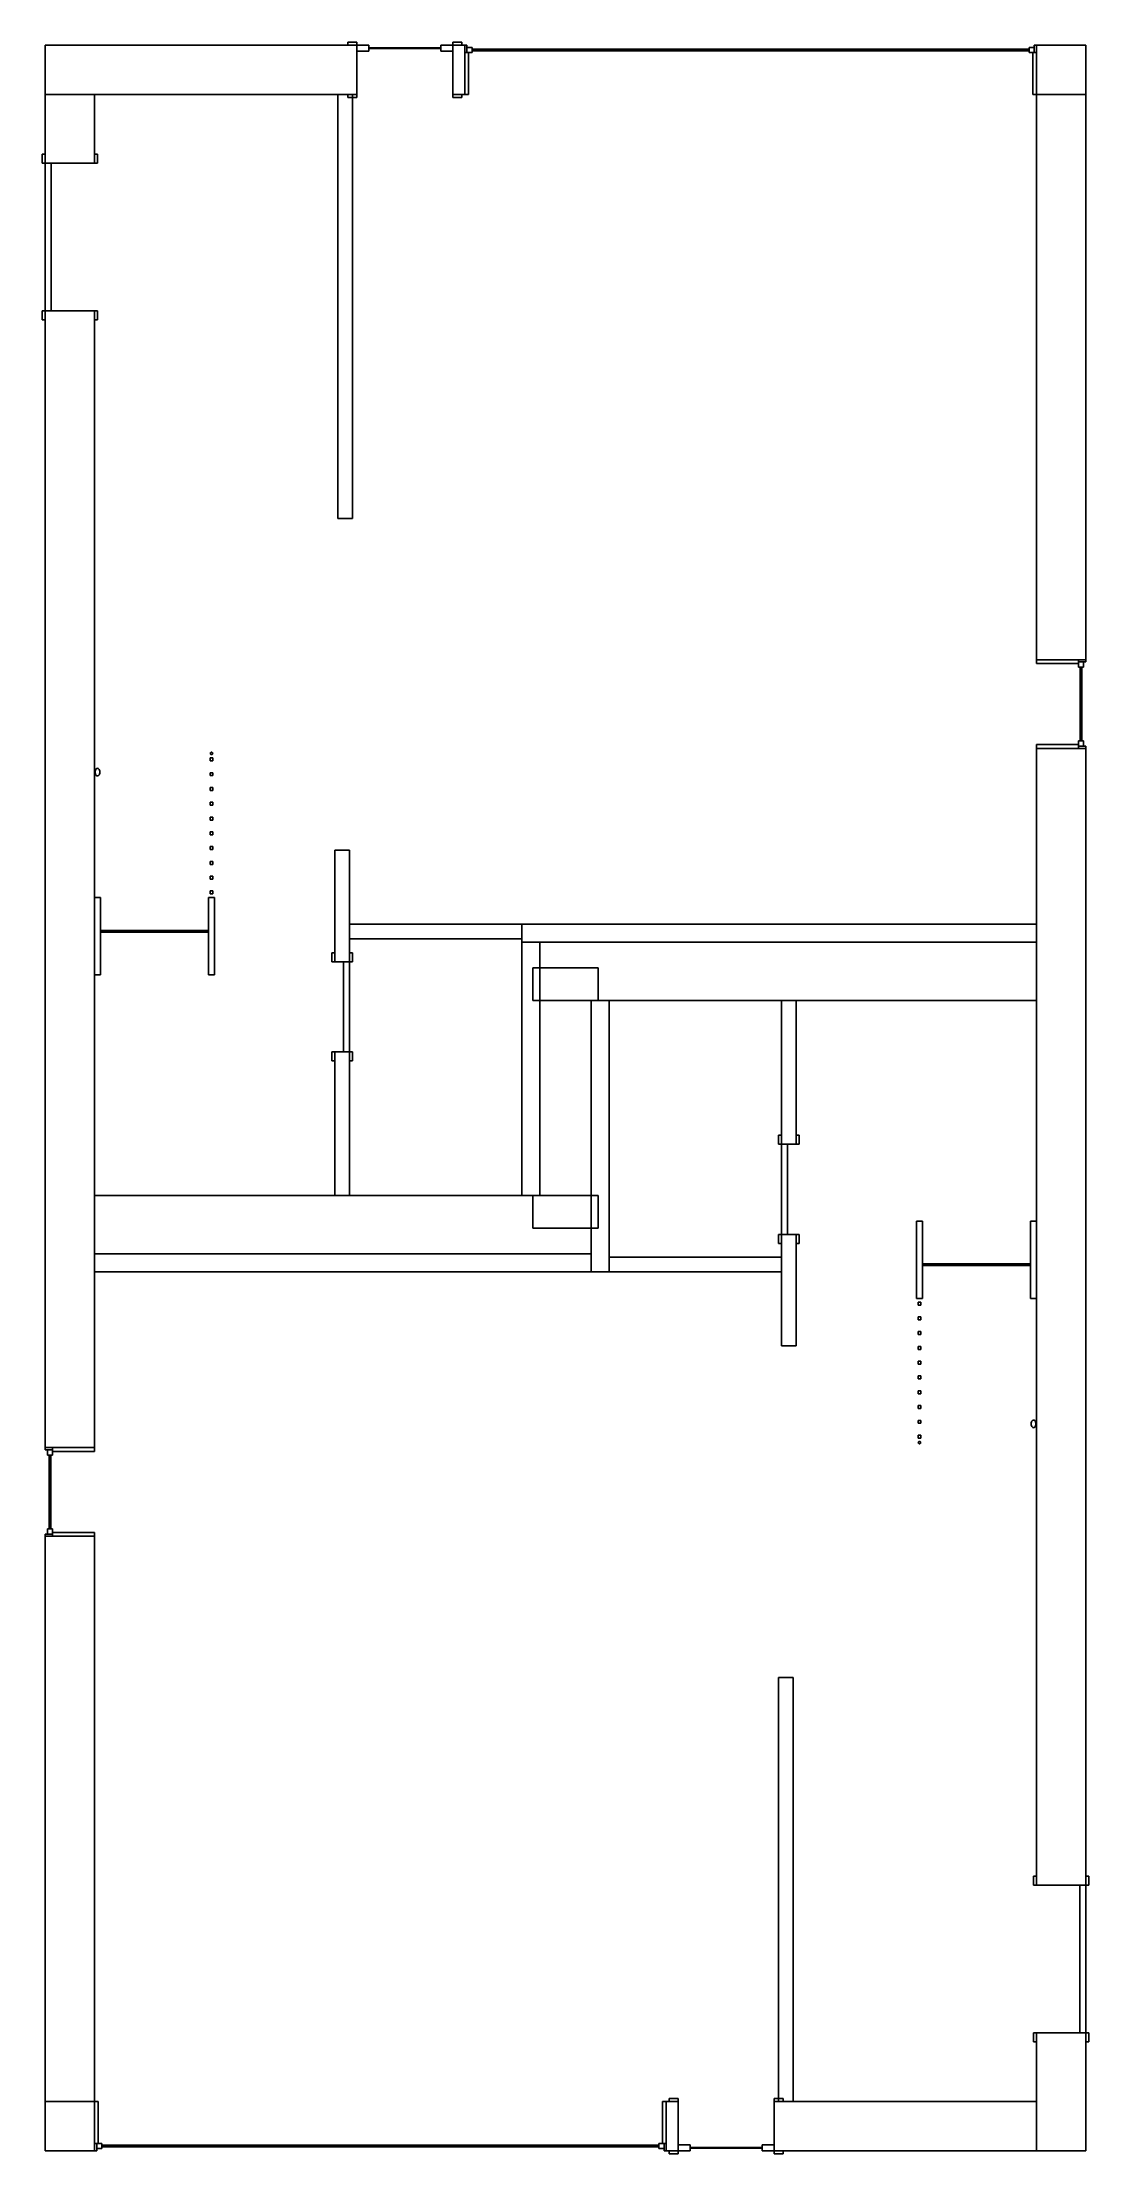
# Model space of a CAD drawing. Header units: metres. Extents: x 0 to 8.8, y -17.8 to 0.
import ezdxf

# ---------------------------------------------------------------- set-up
doc = ezdxf.new("R2010")
doc.units = ezdxf.units.M

msp = doc.modelspace()

# ---------------------------------------------------------------- linework, layer by layer
at = {"layer": 'IFCDOOR'}
for p, q in [((2.559, 0.025), (2.559, 0.012)), ((2.559, 0.025), (2.5967, 0.025)), ((2.559, 0.012), (2.559, 0)), ((2.559, 0), (2.5967, 0)), ((2.5967, 0.025), (2.635, 0.025)), ((2.5967, 0), (2.635, 0)), ((2.635, 0.025), (2.635, 0.0126)), ((2.635, 0.0126), (2.635, 0)), ((2.635, 0), (2.635, -0.0253)), ((2.6887, 0), (2.635, 0)), ((2.737, 0), (2.6887, 0)), ((2.737, 0), (2.737, -0.0257)), ((3.346, 0), (3.346, -0.0253)), ((3.346, 0), (3.3952, 0)), ((3.448, 0), (3.3952, 0)), ((3.448, 0.025), (3.448, 0.0124)), ((3.448, 0.025), (3.4863, 0.025)), ((3.448, 0.0124), (3.448, 0)), ((3.448, 0), (3.4863, 0)), ((3.448, 0), (3.448, -0.0257)), ((3.4863, 0.025), (3.524, 0.025)), ((3.4863, 0), (3.524, 0)), ((3.524, 0.025), (3.524, 0.013)), ((3.524, 0.013), (3.524, 0)), ((2.635, -0.051), (2.635, -0.0253)), ((2.6887, -0.051), (2.635, -0.051)), ((2.737, -0.051), (2.6887, -0.051)), ((3.0387, -0.0222), (2.737, -0.0222)), ((2.737, -0.0222), (2.737, -0.0254)), ((2.737, -0.0254), (2.737, -0.0286)), ((2.737, -0.051), (2.737, -0.0257)), ((2.737, -0.0286), (3.0442, -0.0286)), ((3.346, -0.0222), (3.0387, -0.0222)), ((3.0442, -0.0286), (3.346, -0.0286)), ((3.346, -0.0254), (3.346, -0.0222)), ((3.346, -0.051), (3.346, -0.0253)), ((3.346, -0.0286), (3.346, -0.0254)), ((3.3952, -0.051), (3.346, -0.051)), ((3.448, -0.051), (3.3952, -0.051)), ((3.448, -0.051), (3.448, -0.0257)), ((2.559, -0.417), (2.559, -0.43)), ((2.559, -0.417), (2.5967, -0.417)), ((2.559, -0.43), (2.559, -0.442)), ((2.559, -0.442), (2.5967, -0.442)), ((2.5967, -0.417), (2.635, -0.417)), ((2.5967, -0.442), (2.635, -0.442)), ((2.635, -0.417), (2.635, -0.4294)), ((2.635, -0.4294), (2.635, -0.442)), ((3.448, -0.417), (3.448, -0.4296)), ((3.448, -0.417), (3.4863, -0.417)), ((3.448, -0.4296), (3.448, -0.442)), ((3.448, -0.442), (3.4863, -0.442)), ((3.4863, -0.417), (3.524, -0.417)), ((3.4863, -0.442), (3.524, -0.442)), ((3.524, -0.417), (3.524, -0.429)), ((3.524, -0.429), (3.524, -0.442)), ((-0.025, -0.921), (-0.0144, -0.921)), ((-0.025, -0.9664), (-0.025, -0.921)), ((-0.025, -0.997), (-0.025, -0.9664)), ((-0.025, -0.997), (-0.0101, -0.997)), ((0, -0.921), (-0.0144, -0.921)), ((0, -0.997), (-0.0101, -0.997)), ((0, -0.9664), (0, -0.921)), ((0, -0.997), (0, -0.9664)), ((0.0304, -0.997), (0, -0.997)), ((0, -0.997), (0, -1.5007)), ((0.051, -0.997), (0.0304, -0.997)), ((0.051, -1.7433), (0.051, -0.997)), ((0.417, -0.921), (0.4276, -0.921)), ((0.417, -0.9664), (0.417, -0.921)), ((0.417, -0.997), (0.417, -0.9664)), ((0.417, -0.997), (0.4319, -0.997)), ((0.442, -0.921), (0.4276, -0.921)), ((0.442, -0.997), (0.4319, -0.997)), ((0.442, -0.9664), (0.442, -0.921)), ((0.442, -0.9664), (0.442, -0.997)), ((0, -1.5007), (0, -2.247)), ((0.051, -2.247), (0.051, -1.7433)), ((-0.025, -2.247), (-0.0149, -2.247)), ((-0.025, -2.2776), (-0.025, -2.247)), ((-0.025, -2.323), (-0.025, -2.2776)), ((0, -2.247), (-0.0149, -2.247)), ((0, -2.2776), (0, -2.247)), ((0, -2.247), (0.0206, -2.247)), ((0, -2.323), (0, -2.2776)), ((0.0206, -2.247), (0.051, -2.247)), ((0.417, -2.247), (0.4271, -2.247)), ((0.417, -2.2776), (0.417, -2.247)), ((0.417, -2.323), (0.417, -2.2776)), ((0.442, -2.247), (0.4271, -2.247)), ((0.442, -2.247), (0.442, -2.2776)), ((0.442, -2.323), (0.442, -2.2776)), ((-0.025, -2.323), (-0.0106, -2.323)), ((0, -2.323), (-0.0106, -2.323)), ((0.417, -2.323), (0.4314, -2.323)), ((0.442, -2.323), (0.4314, -2.323)), ((2.425, -7.673), (2.4358, -7.673)), ((2.425, -7.7179), (2.425, -7.673)), ((2.45, -7.673), (2.4358, -7.673)), ((2.45, -7.7179), (2.45, -7.673)), ((2.574, -7.673), (2.5848, -7.673)), ((2.574, -7.7179), (2.574, -7.673)), ((2.599, -7.673), (2.5848, -7.673)), ((2.599, -7.7179), (2.599, -7.673)), ((2.425, -7.749), (2.425, -7.7179)), ((2.425, -7.749), (2.4398, -7.749)), ((2.45, -7.749), (2.4398, -7.749)), ((2.45, -7.7179), (2.45, -7.749)), ((2.523, -7.749), (2.523, -8.061)), ((2.5531, -7.749), (2.523, -7.749)), ((2.574, -7.749), (2.5531, -7.749)), ((2.574, -7.749), (2.574, -7.7179)), ((2.574, -7.749), (2.5888, -7.749)), ((2.574, -8.199), (2.574, -7.749)), ((2.599, -7.749), (2.5888, -7.749)), ((2.599, -7.749), (2.599, -7.7179)), ((2.523, -8.061), (2.523, -8.511)), ((2.574, -8.511), (2.574, -8.199)), ((2.425, -8.511), (2.4352, -8.511)), ((2.425, -8.5421), (2.425, -8.511)), ((2.425, -8.587), (2.425, -8.5421)), ((2.45, -8.511), (2.4352, -8.511)), ((2.45, -8.511), (2.45, -8.5421)), ((2.45, -8.587), (2.45, -8.5421)), ((2.523, -8.511), (2.5439, -8.511)), ((2.5439, -8.511), (2.574, -8.511)), ((2.574, -8.511), (2.5842, -8.511)), ((2.574, -8.5421), (2.574, -8.511)), ((2.574, -8.587), (2.574, -8.5421)), ((2.599, -8.511), (2.5842, -8.511)), ((2.599, -8.5421), (2.599, -8.511)), ((2.599, -8.587), (2.599, -8.5421)), ((2.425, -8.587), (2.4392, -8.587)), ((2.45, -8.587), (2.4392, -8.587)), ((2.574, -8.587), (2.5882, -8.587)), ((2.599, -8.587), (2.5882, -8.587)), ((6.201, -9.215), (6.2118, -9.215)), ((6.201, -9.215), (6.201, -9.2599)), ((6.201, -9.2599), (6.201, -9.291)), ((6.226, -9.215), (6.2118, -9.215)), ((6.226, -9.215), (6.226, -9.2599)), ((6.226, -9.2599), (6.226, -9.291)), ((6.35, -9.215), (6.3608, -9.215)), ((6.35, -9.215), (6.35, -9.2599)), ((6.35, -9.291), (6.35, -9.2599)), ((6.375, -9.215), (6.3608, -9.215)), ((6.375, -9.215), (6.375, -9.2599)), ((6.375, -9.2599), (6.375, -9.291)), ((6.201, -9.291), (6.2158, -9.291)), ((6.226, -9.291), (6.2158, -9.291)), ((6.2561, -9.291), (6.226, -9.291)), ((6.226, -9.291), (6.226, -9.603)), ((6.277, -9.291), (6.2561, -9.291)), ((6.277, -9.741), (6.277, -9.291)), ((6.35, -9.291), (6.3648, -9.291)), ((6.375, -9.291), (6.3648, -9.291)), ((6.226, -9.603), (6.226, -10.053)), ((6.277, -10.053), (6.277, -9.741)), ((6.201, -10.053), (6.2112, -10.053)), ((6.201, -10.053), (6.201, -10.0841)), ((6.201, -10.0841), (6.201, -10.129)), ((6.201, -10.129), (6.2152, -10.129)), ((6.226, -10.053), (6.2112, -10.053)), ((6.226, -10.129), (6.2152, -10.129)), ((6.226, -10.053), (6.226, -10.0841)), ((6.226, -10.053), (6.2469, -10.053)), ((6.226, -10.0841), (6.226, -10.129)), ((6.2469, -10.053), (6.277, -10.053)), ((6.35, -10.053), (6.3602, -10.053)), ((6.35, -10.0841), (6.35, -10.053)), ((6.35, -10.0841), (6.35, -10.129)), ((6.35, -10.129), (6.3642, -10.129)), ((6.375, -10.053), (6.3602, -10.053)), ((6.375, -10.129), (6.3642, -10.129)), ((6.375, -10.053), (6.375, -10.0841)), ((6.375, -10.0841), (6.375, -10.129)), ((8.358, -15.477), (8.3686, -15.477)), ((8.358, -15.477), (8.358, -15.5224)), ((8.358, -15.553), (8.358, -15.5224)), ((8.383, -15.477), (8.3686, -15.477)), ((8.383, -15.477), (8.383, -15.5224)), ((8.383, -15.5224), (8.383, -15.553)), ((8.8, -15.477), (8.8106, -15.477)), ((8.8, -15.477), (8.8, -15.5224)), ((8.8, -15.5224), (8.8, -15.553)), ((8.825, -15.477), (8.8106, -15.477)), ((8.825, -15.477), (8.825, -15.5224)), ((8.825, -15.5224), (8.825, -15.553)), ((8.358, -15.553), (8.3729, -15.553)), ((8.383, -15.553), (8.3729, -15.553)), ((8.7794, -15.553), (8.749, -15.553)), ((8.749, -15.553), (8.749, -16.0567)), ((8.8, -15.553), (8.7794, -15.553)), ((8.8, -15.553), (8.8149, -15.553)), ((8.8, -16.2993), (8.8, -15.553)), ((8.825, -15.553), (8.8149, -15.553)), ((8.749, -16.0567), (8.749, -16.803)), ((8.8, -16.803), (8.8, -16.2993)), ((8.358, -16.803), (8.3681, -16.803)), ((8.358, -16.8336), (8.358, -16.803)), ((8.358, -16.8336), (8.358, -16.879)), ((8.358, -16.879), (8.3724, -16.879)), ((8.383, -16.803), (8.3681, -16.803)), ((8.383, -16.879), (8.3724, -16.879)), ((8.383, -16.803), (8.383, -16.8336)), ((8.383, -16.8336), (8.383, -16.879)), ((8.749, -16.803), (8.7696, -16.803)), ((8.7696, -16.803), (8.8, -16.803)), ((8.8, -16.803), (8.8101, -16.803)), ((8.8, -16.803), (8.8, -16.8336)), ((8.8, -16.8336), (8.8, -16.879)), ((8.8, -16.879), (8.8144, -16.879)), ((8.825, -16.803), (8.8101, -16.803)), ((8.825, -16.879), (8.8144, -16.879)), ((8.825, -16.803), (8.825, -16.8336)), ((8.825, -16.8336), (8.825, -16.879)), ((5.276, -17.371), (5.276, -17.358)), ((5.3137, -17.358), (5.276, -17.358)), ((5.276, -17.383), (5.276, -17.371)), ((5.3137, -17.383), (5.276, -17.383)), ((5.352, -17.358), (5.3137, -17.358)), ((5.352, -17.383), (5.3137, -17.383)), ((5.352, -17.3704), (5.352, -17.358)), ((5.352, -17.383), (5.352, -17.3704)), ((6.165, -17.3706), (6.165, -17.358)), ((6.2033, -17.358), (6.165, -17.358)), ((6.165, -17.383), (6.165, -17.3706)), ((6.2033, -17.383), (6.165, -17.383)), ((6.241, -17.358), (6.2033, -17.358)), ((6.241, -17.383), (6.2033, -17.383)), ((6.241, -17.37), (6.241, -17.358)), ((6.241, -17.383), (6.241, -17.37)), ((5.276, -17.813), (5.276, -17.8)), ((5.3137, -17.8), (5.276, -17.8)), ((5.276, -17.825), (5.276, -17.813)), ((5.3137, -17.825), (5.276, -17.825)), ((5.352, -17.8), (5.3137, -17.8)), ((5.352, -17.825), (5.3137, -17.825)), ((5.352, -17.749), (5.352, -17.7743)), ((5.352, -17.749), (5.4048, -17.749)), ((5.352, -17.8), (5.352, -17.7743)), ((5.352, -17.8124), (5.352, -17.8)), ((5.352, -17.8), (5.4048, -17.8)), ((5.352, -17.825), (5.352, -17.8124)), ((5.4048, -17.749), (5.454, -17.749)), ((5.454, -17.8), (5.4048, -17.8)), ((5.454, -17.749), (5.454, -17.7747)), ((5.7558, -17.7714), (5.454, -17.7714)), ((5.454, -17.7714), (5.454, -17.7746)), ((5.454, -17.7746), (5.454, -17.7778)), ((5.454, -17.8), (5.454, -17.7747)), ((5.454, -17.7778), (5.7612, -17.7778)), ((6.063, -17.7714), (5.7558, -17.7714)), ((5.7612, -17.7778), (6.063, -17.7778)), ((6.063, -17.749), (6.063, -17.7743)), ((6.063, -17.749), (6.1113, -17.749)), ((6.063, -17.7746), (6.063, -17.7714)), ((6.063, -17.8), (6.063, -17.7743)), ((6.063, -17.7778), (6.063, -17.7746)), ((6.063, -17.8), (6.1113, -17.8)), ((6.1113, -17.749), (6.165, -17.749)), ((6.1113, -17.8), (6.165, -17.8)), ((6.165, -17.749), (6.165, -17.7747)), ((6.165, -17.8), (6.165, -17.7747)), ((6.165, -17.8126), (6.165, -17.8)), ((6.2033, -17.8), (6.165, -17.8)), ((6.165, -17.825), (6.165, -17.8126)), ((6.2033, -17.825), (6.165, -17.825)), ((6.241, -17.8), (6.2033, -17.8)), ((6.241, -17.825), (6.2033, -17.825)), ((6.241, -17.812), (6.241, -17.8)), ((6.241, -17.825), (6.241, -17.812))]:
    msp.add_line(p, q, dxfattribs=at)
at = {"layer": 'IFCMEMBER'}
for p, q in [((0.417, -7.2056), (0.4503, -7.2056)), ((0.417, -7.2056), (0.417, -7.465)), ((0.467, -7.2056), (0.4503, -7.2056)), ((0.467, -7.465), (0.467, -7.2056)), ((1.3814, -7.2056), (1.4147, -7.2056)), ((1.3814, -7.2056), (1.3814, -7.465)), ((1.4314, -7.2056), (1.4147, -7.2056)), ((1.4314, -7.465), (1.4314, -7.2056)), ((0.417, -7.8585), (0.417, -7.465)), ((0.467, -7.8585), (0.467, -7.465)), ((1.3814, -7.8585), (1.3814, -7.465)), ((1.4314, -7.8585), (1.4314, -7.465)), ((0.417, -7.8585), (0.4397, -7.8585)), ((0.467, -7.8585), (0.4397, -7.8585)), ((1.3814, -7.8585), (1.4041, -7.8585)), ((1.4314, -7.8585), (1.4041, -7.8585)), ((7.3686, -9.9415), (7.3959, -9.9415)), ((7.3686, -10.335), (7.3686, -9.9415)), ((7.4186, -9.9415), (7.3959, -9.9415)), ((7.4186, -10.335), (7.4186, -9.9415)), ((8.333, -9.9415), (8.3603, -9.9415)), ((8.333, -10.335), (8.333, -9.9415)), ((8.383, -9.9415), (8.3603, -9.9415)), ((8.383, -10.335), (8.383, -9.9415)), ((7.3686, -10.335), (7.3686, -10.5944)), ((7.4186, -10.5944), (7.4186, -10.335)), ((8.333, -10.335), (8.333, -10.5944)), ((8.383, -10.5944), (8.383, -10.335)), ((7.3686, -10.5944), (7.3853, -10.5944)), ((7.4186, -10.5944), (7.3853, -10.5944)), ((8.333, -10.5944), (8.3497, -10.5944)), ((8.383, -10.5944), (8.3497, -10.5944))]:
    msp.add_line(p, q, dxfattribs=at)
at = {"layer": 'IFCRAILING'}
for p, q in [((1.4168, -6.025), (1.3939, -6.025)), ((1.3939, -6.025), (1.3939, -6.0271)), ((1.3939, -6.0271), (1.3939, -6.05)), ((1.3939, -6.05), (1.3964, -6.05)), ((1.3973, -5.9834), (1.3964, -5.9875)), ((1.3964, -5.9875), (1.3965, -5.9877)), ((1.3964, -6.05), (1.4189, -6.05)), ((1.3965, -5.9877), (1.3974, -5.9918)), ((1.3974, -5.9832), (1.3973, -5.9834)), ((1.4, -5.9798), (1.3974, -5.9832)), ((1.3974, -5.9918), (1.3975, -5.992)), ((1.3975, -5.992), (1.4002, -5.9953)), ((1.4002, -5.9797), (1.4, -5.9798)), ((1.4002, -5.9797), (1.404, -5.9778)), ((1.4004, -5.9954), (1.4002, -5.9953)), ((1.4042, -5.9972), (1.4004, -5.9954)), ((1.404, -5.9778), (1.4042, -5.9778)), ((1.4084, -5.9778), (1.4042, -5.9778)), ((1.4044, -5.9972), (1.4042, -5.9972)), ((1.4086, -5.9972), (1.4044, -5.9972)), ((1.4086, -5.9778), (1.4084, -5.9778)), ((1.4086, -5.9778), (1.4088, -5.9778)), ((1.4124, -5.9954), (1.4086, -5.9972)), ((1.4088, -5.9778), (1.4126, -5.9797)), ((1.4126, -5.9953), (1.4124, -5.9954)), ((1.4128, -5.9798), (1.4126, -5.9797)), ((1.4126, -5.9953), (1.4153, -5.992)), ((1.4154, -5.9832), (1.4128, -5.9798)), ((1.4153, -5.992), (1.4154, -5.9918)), ((1.4155, -5.9834), (1.4154, -5.9832)), ((1.4154, -5.9918), (1.4163, -5.9877)), ((1.4164, -5.9875), (1.4155, -5.9834)), ((1.4163, -5.9877), (1.4164, -5.9875)), ((1.4189, -6.025), (1.4168, -6.025)), ((1.4189, -6.025), (1.4189, -6.0271)), ((1.4189, -6.0271), (1.4189, -6.05)), ((0.422, -6.1447), (0.4227, -6.1367)), ((0.422, -6.1447), (0.422, -6.1451)), ((0.4227, -6.1532), (0.422, -6.1451)), ((0.4227, -6.1363), (0.4246, -6.1287)), ((0.4227, -6.1367), (0.4227, -6.1363)), ((0.4227, -6.1532), (0.4228, -6.1536)), ((0.4247, -6.1611), (0.4228, -6.1536)), ((0.4246, -6.1287), (0.4247, -6.1284)), ((0.4277, -6.1219), (0.4247, -6.1284)), ((0.4247, -6.1611), (0.4248, -6.1614)), ((0.4279, -6.1678), (0.4248, -6.1614)), ((0.4279, -6.1217), (0.4277, -6.1219)), ((0.4318, -6.1167), (0.4279, -6.1217)), ((0.4281, -6.1681), (0.4279, -6.1678)), ((0.4281, -6.1681), (0.432, -6.173)), ((0.432, -6.1165), (0.4318, -6.1167)), ((0.432, -6.1165), (0.4366, -6.1133)), ((0.432, -6.173), (0.4323, -6.1732)), ((0.4368, -6.1763), (0.4323, -6.1732)), ((0.4366, -6.1133), (0.4368, -6.1132)), ((0.4368, -6.1132), (0.4418, -6.1121)), ((0.4368, -6.1763), (0.4371, -6.1763)), ((0.4371, -6.1763), (0.442, -6.1774)), ((0.442, -6.1121), (0.4418, -6.1121)), ((0.442, -6.1121), (0.4422, -6.1121)), ((0.442, -6.1774), (0.4469, -6.1763)), ((0.4422, -6.1121), (0.4472, -6.1132)), ((0.4469, -6.1763), (0.4472, -6.1763)), ((0.4472, -6.1132), (0.4474, -6.1133)), ((0.4517, -6.1732), (0.4472, -6.1763)), ((0.4474, -6.1133), (0.452, -6.1165)), ((0.4517, -6.1732), (0.452, -6.173)), ((0.4522, -6.1167), (0.452, -6.1165)), ((0.4559, -6.1681), (0.452, -6.173)), ((0.4522, -6.1167), (0.4561, -6.1217)), ((0.4559, -6.1681), (0.4561, -6.1678)), ((0.4563, -6.1219), (0.4561, -6.1217)), ((0.4561, -6.1678), (0.4592, -6.1614)), ((0.4563, -6.1219), (0.4593, -6.1284)), ((0.4593, -6.1611), (0.4592, -6.1614)), ((0.4594, -6.1287), (0.4593, -6.1284)), ((0.4612, -6.1536), (0.4593, -6.1611)), ((0.4594, -6.1287), (0.4613, -6.1363)), ((0.4613, -6.1532), (0.4612, -6.1536)), ((0.4613, -6.1363), (0.4613, -6.1367)), ((0.4613, -6.1367), (0.462, -6.1447)), ((0.462, -6.1451), (0.4613, -6.1532)), ((0.462, -6.1447), (0.462, -6.1451)), ((1.4144, -6.15), (1.3939, -6.15)), ((1.3939, -6.15), (1.3939, -6.1546)), ((1.3939, -6.1546), (1.3939, -6.175)), ((1.3939, -6.175), (1.3989, -6.175)), ((1.3989, -6.175), (1.4189, -6.175)), ((1.4189, -6.15), (1.4144, -6.15)), ((1.4189, -6.15), (1.4189, -6.1546)), ((1.4189, -6.1546), (1.4189, -6.175)), ((1.412, -6.275), (1.3939, -6.275)), ((1.3939, -6.275), (1.3939, -6.2821)), ((1.3939, -6.2821), (1.3939, -6.3)), ((1.3939, -6.3), (1.4013, -6.3)), ((1.4096, -6.4), (1.3939, -6.4)), ((1.3939, -6.4), (1.3939, -6.4095)), ((1.3939, -6.4095), (1.3939, -6.425)), ((1.3939, -6.425), (1.4037, -6.425)), ((1.4013, -6.3), (1.4189, -6.3)), ((1.4037, -6.425), (1.4189, -6.425)), ((1.4189, -6.4), (1.4096, -6.4)), ((1.4189, -6.275), (1.412, -6.275)), ((1.4189, -6.275), (1.4189, -6.2821)), ((1.4189, -6.2821), (1.4189, -6.3)), ((1.4189, -6.4), (1.4189, -6.4095)), ((1.4189, -6.4095), (1.4189, -6.425)), ((1.4071, -6.525), (1.3939, -6.525)), ((1.3939, -6.525), (1.3939, -6.537)), ((1.3939, -6.537), (1.3939, -6.55)), ((1.3939, -6.55), (1.4062, -6.55)), ((1.4062, -6.55), (1.4189, -6.55)), ((1.4189, -6.525), (1.4071, -6.525)), ((1.4189, -6.525), (1.4189, -6.537)), ((1.4189, -6.537), (1.4189, -6.55)), ((1.4047, -6.65), (1.3939, -6.65)), ((1.3939, -6.65), (1.3939, -6.6645)), ((1.3939, -6.6645), (1.3939, -6.675)), ((1.3939, -6.675), (1.4086, -6.675)), ((1.4023, -6.775), (1.3939, -6.775)), ((1.3939, -6.775), (1.3939, -6.792)), ((1.4189, -6.775), (1.4023, -6.775)), ((1.4189, -6.65), (1.4047, -6.65)), ((1.4086, -6.675), (1.4189, -6.675)), ((1.4189, -6.65), (1.4189, -6.6645)), ((1.4189, -6.6645), (1.4189, -6.675)), ((1.4189, -6.775), (1.4189, -6.792)), ((1.3939, -6.792), (1.3939, -6.8)), ((1.3939, -6.8), (1.4018, -6.8)), ((1.3998, -6.9), (1.3939, -6.9)), ((1.3939, -6.9), (1.3939, -6.9194)), ((1.3939, -6.9194), (1.3939, -6.925)), ((1.3939, -6.925), (1.4134, -6.925)), ((1.4189, -6.9), (1.3998, -6.9)), ((1.4018, -6.8), (1.4189, -6.8)), ((1.4134, -6.925), (1.4189, -6.925)), ((1.4189, -6.792), (1.4189, -6.8)), ((1.4189, -6.9), (1.4189, -6.9194)), ((1.4189, -6.9194), (1.4189, -6.925)), ((1.3974, -7.025), (1.3939, -7.025)), ((1.3939, -7.025), (1.3939, -7.0469)), ((1.3939, -7.0469), (1.3939, -7.05)), ((1.3939, -7.05), (1.3969, -7.05)), ((1.3969, -7.05), (1.4189, -7.05)), ((1.4189, -7.025), (1.3974, -7.025)), ((1.4189, -7.025), (1.4189, -7.0469)), ((1.4189, -7.0469), (1.4189, -7.05)), ((1.395, -7.15), (1.3939, -7.15)), ((1.3939, -7.15), (1.3939, -7.1744)), ((1.3939, -7.1744), (1.3939, -7.175)), ((1.3939, -7.175), (1.4183, -7.175)), ((1.4189, -7.15), (1.395, -7.15)), ((1.4183, -7.175), (1.4189, -7.175)), ((1.4189, -7.15), (1.4189, -7.1744)), ((1.4189, -7.1744), (1.4189, -7.175)), ((7.3811, -10.625), (7.3811, -10.6256)), ((7.3811, -10.625), (7.4055, -10.625)), ((7.3811, -10.6256), (7.3811, -10.65)), ((7.3822, -10.65), (7.3811, -10.65)), ((7.4061, -10.65), (7.3822, -10.65)), ((7.4055, -10.625), (7.4061, -10.625)), ((7.4061, -10.625), (7.4061, -10.6256)), ((7.4061, -10.6256), (7.4061, -10.65)), ((7.3811, -10.75), (7.3811, -10.7531)), ((7.3811, -10.75), (7.4031, -10.75)), ((7.3811, -10.7531), (7.3811, -10.775)), ((7.3846, -10.775), (7.3811, -10.775)), ((7.3811, -10.875), (7.3811, -10.8806)), ((7.3811, -10.875), (7.4006, -10.875)), ((7.3811, -10.8806), (7.3811, -10.9)), ((7.4061, -10.775), (7.3846, -10.775)), ((7.4006, -10.875), (7.4061, -10.875)), ((7.4031, -10.75), (7.4061, -10.75)), ((7.4061, -10.75), (7.4061, -10.7531)), ((7.4061, -10.7531), (7.4061, -10.775)), ((7.4061, -10.875), (7.4061, -10.8806)), ((7.4061, -10.8806), (7.4061, -10.9)), ((7.387, -10.9), (7.3811, -10.9)), ((7.3811, -11), (7.3811, -11.008)), ((7.3811, -11), (7.3982, -11)), ((7.3811, -11.008), (7.3811, -11.025)), ((7.3895, -11.025), (7.3811, -11.025)), ((7.4061, -10.9), (7.387, -10.9)), ((7.4061, -11.025), (7.3895, -11.025)), ((7.3982, -11), (7.4061, -11)), ((7.4061, -11), (7.4061, -11.008)), ((7.4061, -11.008), (7.4061, -11.025)), ((7.3811, -11.125), (7.3811, -11.1355)), ((7.3811, -11.125), (7.3958, -11.125)), ((7.3811, -11.1355), (7.3811, -11.15)), ((7.3919, -11.15), (7.3811, -11.15)), ((7.4061, -11.15), (7.3919, -11.15)), ((7.3958, -11.125), (7.4061, -11.125)), ((7.4061, -11.125), (7.4061, -11.1355)), ((7.4061, -11.1355), (7.4061, -11.15)), ((7.3811, -11.25), (7.3811, -11.263)), ((7.3811, -11.25), (7.3934, -11.25)), ((7.3811, -11.263), (7.3811, -11.275)), ((7.3943, -11.275), (7.3811, -11.275)), ((7.3811, -11.375), (7.3811, -11.3905)), ((7.3811, -11.375), (7.3909, -11.375)), ((7.3811, -11.3905), (7.3811, -11.4)), ((7.3968, -11.4), (7.3811, -11.4)), ((7.3909, -11.375), (7.4061, -11.375)), ((7.3934, -11.25), (7.4061, -11.25)), ((7.4061, -11.275), (7.3943, -11.275)), ((7.4061, -11.4), (7.3968, -11.4)), ((7.4061, -11.25), (7.4061, -11.263)), ((7.4061, -11.263), (7.4061, -11.275)), ((7.4061, -11.375), (7.4061, -11.3905)), ((7.4061, -11.3905), (7.4061, -11.4)), ((7.3811, -11.5), (7.3811, -11.5179)), ((7.3811, -11.5), (7.3885, -11.5)), ((7.3811, -11.5179), (7.3811, -11.525)), ((7.3992, -11.525), (7.3811, -11.525)), ((7.3885, -11.5), (7.4061, -11.5)), ((7.4061, -11.525), (7.3992, -11.525)), ((7.4061, -11.5), (7.4061, -11.5179)), ((7.4061, -11.5179), (7.4061, -11.525)), ((7.3811, -11.625), (7.3811, -11.6454)), ((7.3811, -11.625), (7.3861, -11.625)), ((7.3811, -11.6454), (7.3811, -11.65)), ((7.4016, -11.65), (7.3811, -11.65)), ((7.3811, -11.75), (7.3811, -11.7729)), ((7.3811, -11.75), (7.3836, -11.75)), ((7.3811, -11.7729), (7.3811, -11.775)), ((7.404, -11.775), (7.3811, -11.775)), ((7.3836, -11.75), (7.4061, -11.75)), ((7.3861, -11.625), (7.4061, -11.625)), ((7.4061, -11.65), (7.4016, -11.65)), ((7.4061, -11.775), (7.404, -11.775)), ((7.4061, -11.625), (7.4061, -11.6454)), ((7.4061, -11.6454), (7.4061, -11.65)), ((7.4061, -11.75), (7.4061, -11.7729)), ((7.4061, -11.7729), (7.4061, -11.775)), ((8.338, -11.6549), (8.3387, -11.6468)), ((8.338, -11.6553), (8.338, -11.6549)), ((8.3387, -11.6633), (8.338, -11.6553)), ((8.3388, -11.6464), (8.3387, -11.6468)), ((8.3387, -11.6637), (8.3387, -11.6633)), ((8.3387, -11.6637), (8.3406, -11.6713)), ((8.3407, -11.6389), (8.3388, -11.6464)), ((8.3407, -11.6716), (8.3406, -11.6713)), ((8.3408, -11.6386), (8.3407, -11.6389)), ((8.3407, -11.6716), (8.3437, -11.6781)), ((8.3408, -11.6386), (8.3439, -11.6322)), ((8.3439, -11.6783), (8.3437, -11.6781)), ((8.3439, -11.6322), (8.3441, -11.6319)), ((8.3439, -11.6783), (8.3478, -11.6833)), ((8.348, -11.627), (8.3441, -11.6319)), ((8.348, -11.6835), (8.3478, -11.6833)), ((8.3483, -11.6268), (8.348, -11.627)), ((8.348, -11.6835), (8.3526, -11.6867)), ((8.3483, -11.6268), (8.3528, -11.6237)), ((8.3526, -11.6867), (8.3528, -11.6868)), ((8.3528, -11.6237), (8.3531, -11.6237)), ((8.3528, -11.6868), (8.3578, -11.6879)), ((8.3531, -11.6237), (8.358, -11.6226)), ((8.3578, -11.6879), (8.358, -11.6879)), ((8.358, -11.6226), (8.3629, -11.6237)), ((8.358, -11.6879), (8.3582, -11.6879)), ((8.3632, -11.6868), (8.3582, -11.6879)), ((8.3629, -11.6237), (8.3632, -11.6237)), ((8.3632, -11.6237), (8.3677, -11.6268)), ((8.3632, -11.6868), (8.3634, -11.6867)), ((8.3634, -11.6867), (8.368, -11.6835)), ((8.3677, -11.6268), (8.368, -11.627)), ((8.368, -11.627), (8.3719, -11.6319)), ((8.3682, -11.6833), (8.368, -11.6835)), ((8.3721, -11.6783), (8.3682, -11.6833)), ((8.3721, -11.6322), (8.3719, -11.6319)), ((8.3752, -11.6386), (8.3721, -11.6322)), ((8.3723, -11.6781), (8.3721, -11.6783)), ((8.3753, -11.6716), (8.3723, -11.6781)), ((8.3752, -11.6386), (8.3753, -11.6389)), ((8.3772, -11.6464), (8.3753, -11.6389)), ((8.3753, -11.6716), (8.3754, -11.6713)), ((8.3754, -11.6713), (8.3773, -11.6637)), ((8.3772, -11.6464), (8.3773, -11.6468)), ((8.378, -11.6549), (8.3773, -11.6468)), ((8.3773, -11.6633), (8.378, -11.6553)), ((8.3773, -11.6637), (8.3773, -11.6633)), ((8.378, -11.6549), (8.378, -11.6553)), ((7.3837, -11.8123), (7.3836, -11.8125)), ((7.3836, -11.8125), (7.3845, -11.8166)), ((7.3846, -11.8082), (7.3837, -11.8123)), ((7.3845, -11.8166), (7.3846, -11.8168)), ((7.3847, -11.808), (7.3846, -11.8082)), ((7.3846, -11.8168), (7.3872, -11.8202)), ((7.3874, -11.8047), (7.3847, -11.808)), ((7.3872, -11.8202), (7.3874, -11.8203)), ((7.3874, -11.8047), (7.3876, -11.8046)), ((7.3912, -11.8222), (7.3874, -11.8203)), ((7.3876, -11.8046), (7.3914, -11.8028)), ((7.3914, -11.8222), (7.3912, -11.8222)), ((7.3956, -11.8028), (7.3914, -11.8028)), ((7.3916, -11.8222), (7.3914, -11.8222)), ((7.3958, -11.8222), (7.3916, -11.8222)), ((7.3958, -11.8028), (7.3956, -11.8028)), ((7.3958, -11.8028), (7.3996, -11.8046)), ((7.396, -11.8222), (7.3958, -11.8222)), ((7.3998, -11.8203), (7.396, -11.8222)), ((7.3996, -11.8046), (7.3998, -11.8047)), ((7.4025, -11.808), (7.3998, -11.8047)), ((7.3998, -11.8203), (7.4, -11.8202)), ((7.4, -11.8202), (7.4026, -11.8168)), ((7.4026, -11.8082), (7.4025, -11.808)), ((7.4035, -11.8123), (7.4026, -11.8082)), ((7.4026, -11.8168), (7.4027, -11.8166)), ((7.4027, -11.8166), (7.4036, -11.8125)), ((7.4036, -11.8125), (7.4035, -11.8123))]:
    msp.add_line(p, q, dxfattribs=at)
at = {"layer": 'IFCSTAIRFLIGHT'}
for p, q in [((0.88, -7.485), (0.467, -7.485)), ((0.467, -7.485), (0.467, -7.4919)), ((0.467, -7.4919), (0.467, -7.4975)), ((1.3814, -7.485), (0.88, -7.485)), ((1.3814, -7.4906), (1.3814, -7.485)), ((1.3814, -7.4975), (1.3814, -7.4906)), ((0.467, -7.4975), (0.9684, -7.4975)), ((0.9684, -7.4975), (1.3814, -7.4975)), ((7.8316, -10.3025), (7.4186, -10.3025)), ((7.4186, -10.3025), (7.4186, -10.3094)), ((7.4186, -10.3094), (7.4186, -10.315)), ((7.4186, -10.315), (7.92, -10.315)), ((8.333, -10.3025), (7.8316, -10.3025)), ((7.92, -10.315), (8.333, -10.315)), ((8.333, -10.3081), (8.333, -10.3025)), ((8.333, -10.315), (8.333, -10.3081))]:
    msp.add_line(p, q, dxfattribs=at)
at = {"layer": 'IFCWALL'}
for p, q in [((0, 0), (0, -0.1614)), ((1.3066, 0), (0, 0)), ((1.3066, 0), (2.635, 0)), ((2.635, -0.2068), (2.635, 0)), ((3.448, -0.2102), (3.448, 0)), ((3.448, 0), (3.5006, 0)), ((3.5006, 0), (3.548, 0)), ((3.548, -0.1895), (3.548, 0)), ((8.383, -0.2275), (8.383, 0)), ((8.383, 0), (8.6014, 0)), ((8.6014, 0), (8.8, 0)), ((8.8, -0.1614), (8.8, 0)), ((0, -0.417), (0, -0.1614)), ((8.8, -0.417), (8.8, -0.1614)), ((2.635, -0.417), (2.635, -0.2068)), ((3.448, -0.417), (3.448, -0.2102)), ((3.548, -0.417), (3.548, -0.1895)), ((8.383, -0.417), (8.383, -0.2275)), ((0, -0.417), (1.3066, -0.417)), ((0.1614, -0.417), (0, -0.417)), ((0, -0.7633), (0, -0.417)), ((0.417, -0.417), (0.1614, -0.417)), ((0.417, -0.7633), (0.417, -0.417)), ((1.3066, -0.417), (2.635, -0.417)), ((2.5292, -0.417), (2.476, -0.417)), ((2.476, -0.417), (2.476, -2.4617)), ((2.6, -0.417), (2.5292, -0.417)), ((2.6, -1.9553), (2.6, -0.417)), ((3.5006, -0.417), (3.448, -0.417)), ((3.5006, -0.417), (3.548, -0.417)), ((8.383, -0.417), (8.6014, -0.417)), ((8.383, -0.417), (8.6386, -0.417)), ((8.383, -0.417), (8.383, -2.9099)), ((8.6014, -0.417), (8.8, -0.417)), ((8.8, -0.417), (8.6386, -0.417)), ((8.8, -2.9099), (8.8, -0.417)), ((0, -0.997), (0, -0.7633)), ((0.417, -0.997), (0.417, -0.7633)), ((0.168, -0.997), (0, -0.997)), ((0.417, -0.997), (0.168, -0.997)), ((2.6, -4), (2.6, -1.9553)), ((0.249, -2.247), (0, -2.247)), ((0, -6.3216), (0, -2.247)), ((0.417, -2.247), (0.249, -2.247)), ((0.417, -6.3216), (0.417, -2.247)), ((2.476, -2.4617), (2.476, -4)), ((8.383, -2.9099), (8.383, -5.195)), ((8.8, -2.9099), (8.8, -5.195)), ((2.476, -4), (2.5468, -4)), ((2.5468, -4), (2.6, -4)), ((8.383, -5.195), (8.5915, -5.195)), ((8.5915, -5.195), (8.8, -5.195)), ((8.383, -5.945), (8.5915, -5.945)), ((8.383, -5.945), (8.383, -11.4784)), ((8.5915, -5.945), (8.8, -5.945)), ((8.8, -11.4784), (8.8, -5.945)), ((0, -6.3216), (0, -11.855)), ((0.417, -11.855), (0.417, -6.3216)), ((2.45, -6.805), (2.5208, -6.805)), ((2.45, -6.805), (2.45, -7.3625)), ((2.574, -6.805), (2.5208, -6.805)), ((2.574, -6.805), (2.574, -7.3625)), ((2.45, -7.3625), (2.45, -7.749)), ((2.574, -7.3625), (2.574, -7.749)), ((3.1991, -7.43), (2.574, -7.43)), ((2.574, -7.43), (2.574, -7.5008)), ((4.03, -7.43), (3.1991, -7.43)), ((5.8989, -7.43), (4.03, -7.43)), ((4.03, -7.43), (4.03, -7.5167)), ((4.03, -7.4832), (4.03, -7.43)), ((4.03, -7.554), (4.03, -7.4832)), ((8.383, -7.43), (5.8989, -7.43)), ((8.383, -7.4953), (8.383, -7.43)), ((8.383, -7.582), (8.383, -7.4953)), ((2.574, -7.5008), (2.574, -7.554)), ((2.574, -7.554), (3.4049, -7.554)), ((3.4049, -7.554), (4.03, -7.554)), ((4.03, -7.5167), (4.03, -7.582)), ((4.03, -7.582), (6.5141, -7.582)), ((4.03, -7.582), (4.03, -8.8955)), ((4.0888, -7.582), (4.03, -7.582)), ((4.182, -7.582), (4.0888, -7.582)), ((4.182, -7.582), (4.182, -7.8633)), ((4.182, -7.582), (6.5794, -7.582)), ((4.182, -8.4115), (4.182, -7.582)), ((6.5141, -7.582), (8.383, -7.582)), ((8.383, -7.582), (6.5794, -7.582)), ((8.383, -7.7937), (8.383, -7.582)), ((2.45, -7.749), (2.5008, -7.749)), ((2.5008, -7.749), (2.574, -7.749)), ((4.125, -7.8), (4.125, -7.9569)), ((4.3611, -7.8), (4.125, -7.8)), ((4.675, -7.8), (4.3611, -7.8)), ((4.675, -7.9181), (4.675, -7.8)), ((8.383, -8.075), (8.383, -7.7937)), ((4.125, -7.9569), (4.125, -8.075)), ((4.182, -7.8633), (4.182, -8.075)), ((4.675, -8.075), (4.675, -7.9181)), ((4.125, -8.075), (4.1575, -8.075)), ((4.1575, -8.075), (4.182, -8.075)), ((4.182, -8.075), (6.5794, -8.075)), ((4.182, -8.075), (4.182, -8.7834)), ((4.6505, -8.075), (4.618, -8.075)), ((4.618, -8.075), (4.618, -9.0166)), ((4.6833, -8.075), (4.618, -8.075)), ((4.618, -8.075), (4.618, -9.3847)), ((4.675, -8.075), (4.6505, -8.075)), ((4.77, -8.075), (4.6833, -8.075)), ((4.77, -9.0603), (4.77, -8.075)), ((6.2792, -8.075), (6.226, -8.075)), ((6.226, -8.7931), (6.226, -8.075)), ((6.35, -8.075), (6.2792, -8.075)), ((6.35, -8.7931), (6.35, -8.075)), ((6.5794, -8.075), (8.383, -8.075)), ((2.45, -8.511), (2.5232, -8.511)), ((2.45, -8.511), (2.45, -9.0081)), ((2.5232, -8.511), (2.574, -8.511)), ((2.574, -8.511), (2.574, -9.0081)), ((4.182, -9.725), (4.182, -8.4115)), ((4.03, -8.8955), (4.03, -9.725)), ((4.182, -9.725), (4.182, -8.7834)), ((6.226, -9.291), (6.226, -8.7931)), ((6.35, -9.291), (6.35, -8.7931)), ((2.45, -9.0081), (2.45, -9.725)), ((2.574, -9.0081), (2.574, -9.725)), ((4.618, -9.725), (4.618, -9.0166)), ((4.77, -10.37), (4.77, -9.0603)), ((4.618, -9.3847), (4.618, -10.37)), ((6.2768, -9.291), (6.226, -9.291)), ((6.35, -9.291), (6.2768, -9.291)), ((2.2206, -9.725), (0.417, -9.725)), ((0.417, -9.725), (0.417, -10.0063)), ((4.618, -9.725), (2.2206, -9.725)), ((2.45, -9.725), (2.5208, -9.725)), ((2.5208, -9.725), (2.574, -9.725)), ((4.03, -9.725), (4.1232, -9.725)), ((4.1232, -9.725), (4.182, -9.725)), ((4.125, -9.725), (4.125, -9.8819)), ((4.125, -9.725), (4.1495, -9.725)), ((4.1495, -9.725), (4.182, -9.725)), ((4.618, -9.9367), (4.618, -9.725)), ((4.6425, -9.725), (4.618, -9.725)), ((4.675, -9.725), (4.6425, -9.725)), ((4.675, -9.8431), (4.675, -9.725)), ((4.125, -9.8819), (4.125, -10)), ((4.618, -10.218), (4.618, -9.9367)), ((4.675, -10), (4.675, -9.8431)), ((0.417, -10.0063), (0.417, -10.218)), ((4.125, -10), (4.4389, -10)), ((4.4389, -10), (4.675, -10)), ((6.2992, -10.053), (6.226, -10.053)), ((6.226, -10.4387), (6.226, -10.053)), ((6.35, -10.053), (6.2992, -10.053)), ((6.35, -10.4387), (6.35, -10.053)), ((0.417, -10.218), (2.2206, -10.218)), ((2.2206, -10.218), (0.417, -10.218)), ((0.417, -10.218), (0.417, -10.3047)), ((0.417, -10.3047), (0.417, -10.37)), ((4.618, -10.218), (2.2206, -10.218)), ((4.618, -10.218), (2.2206, -10.218)), ((4.618, -10.2833), (4.618, -10.218)), ((4.618, -10.37), (4.618, -10.2833)), ((5.3951, -10.246), (4.77, -10.246)), ((4.77, -10.246), (4.77, -10.3168)), ((4.77, -10.3168), (4.77, -10.37)), ((6.226, -10.246), (5.3951, -10.246)), ((6.226, -10.2992), (6.226, -10.246)), ((6.226, -10.37), (6.226, -10.2992)), ((0.417, -10.37), (2.8144, -10.37)), ((2.8144, -10.37), (4.618, -10.37)), ((4.618, -10.37), (4.7047, -10.37)), ((4.7047, -10.37), (4.77, -10.37)), ((4.77, -10.37), (5.6009, -10.37)), ((5.6009, -10.37), (6.226, -10.37)), ((6.226, -10.995), (6.226, -10.4387)), ((6.35, -10.995), (6.35, -10.4387)), ((6.226, -10.995), (6.2792, -10.995)), ((6.35, -10.995), (6.2792, -10.995)), ((8.383, -11.4784), (8.383, -15.553)), ((8.8, -11.4784), (8.8, -15.553)), ((0.2085, -11.855), (0, -11.855)), ((0.417, -11.855), (0.2085, -11.855)), ((0.2085, -12.605), (0, -12.605)), ((0, -14.8901), (0, -12.605)), ((0.417, -12.605), (0.2085, -12.605)), ((0.417, -14.8901), (0.417, -12.605)), ((6.2532, -13.8), (6.2, -13.8)), ((6.2, -13.8), (6.2, -15.8447)), ((6.324, -13.8), (6.2532, -13.8)), ((6.324, -15.3383), (6.324, -13.8)), ((0, -14.8901), (0, -17.383)), ((0.417, -17.383), (0.417, -14.8901)), ((6.324, -17.383), (6.324, -15.3383)), ((8.383, -15.553), (8.551, -15.553)), ((8.551, -15.553), (8.8, -15.553)), ((6.2, -15.8447), (6.2, -17.383)), ((8.383, -16.803), (8.632, -16.803)), ((8.383, -16.803), (8.383, -17.2048)), ((8.632, -16.803), (8.8, -16.803)), ((8.8, -16.803), (8.8, -17.2048)), ((8.383, -17.2048), (8.383, -17.8)), ((8.8, -17.2048), (8.8, -17.8)), ((0, -17.383), (0, -17.6386)), ((0.1986, -17.383), (0, -17.383)), ((0, -17.383), (0.1614, -17.383)), ((0.417, -17.383), (0.1614, -17.383)), ((0.417, -17.383), (0.1986, -17.383)), ((0.417, -17.383), (0.417, -17.5725)), ((5.252, -17.383), (5.252, -17.6105)), ((5.2994, -17.383), (5.252, -17.383)), ((5.2994, -17.383), (5.352, -17.383)), ((5.352, -17.383), (5.352, -17.5898)), ((6.165, -17.383), (6.165, -17.5932)), ((7.2832, -17.383), (6.165, -17.383)), ((6.2, -17.383), (6.2708, -17.383)), ((6.2708, -17.383), (6.324, -17.383)), ((8.383, -17.383), (7.2832, -17.383)), ((8.383, -17.383), (8.383, -17.6386)), ((0, -17.6386), (0, -17.8)), ((0.417, -17.5725), (0.417, -17.8)), ((5.252, -17.6105), (5.252, -17.8)), ((5.352, -17.5898), (5.352, -17.8)), ((6.165, -17.5932), (6.165, -17.8)), ((8.383, -17.8), (8.383, -17.6386)), ((0.1986, -17.8), (0, -17.8)), ((0.417, -17.8), (0.1986, -17.8)), ((5.2994, -17.8), (5.252, -17.8)), ((5.352, -17.8), (5.2994, -17.8)), ((7.2832, -17.8), (6.165, -17.8)), ((8.383, -17.8), (7.2832, -17.8)), ((8.383, -17.8), (8.6386, -17.8)), ((8.6386, -17.8), (8.8, -17.8))]:
    msp.add_line(p, q, dxfattribs=at)
at = {"layer": 'IFCWINDOW'}
for p, q in [((3.548, 0), (3.548, -0.0286)), ((3.548, 0), (3.5567, 0)), ((3.5567, 0), (3.567, 0)), ((3.567, 0), (3.567, -0.0344)), ((8.364, 0), (8.364, -0.0286)), ((8.364, 0), (8.3743, 0)), ((8.3743, 0), (8.383, 0)), ((8.383, 0), (8.383, -0.0344)), ((3.548, -0.063), (3.548, -0.0286)), ((3.548, -0.063), (3.5567, -0.063)), ((3.548, -0.063), (3.548, -0.2239)), ((3.548, -0.063), (3.5627, -0.063)), ((3.5567, -0.063), (3.567, -0.063)), ((3.5627, -0.063), (3.58, -0.063)), ((3.567, -0.019), (3.567, -0.039)), ((3.567, -0.019), (3.5873, -0.019)), ((3.567, -0.063), (3.567, -0.0344)), ((3.567, -0.063), (3.567, -0.039)), ((3.567, -0.063), (3.5873, -0.063)), ((3.58, -0.063), (3.58, -0.2565)), ((3.5873, -0.019), (3.611, -0.019)), ((3.5873, -0.063), (3.611, -0.063)), ((3.611, -0.019), (3.611, -0.0431)), ((3.611, -0.035), (3.611, -0.0416)), ((5.7397, -0.035), (3.611, -0.035)), ((3.611, -0.0416), (3.611, -0.047)), ((3.611, -0.063), (3.611, -0.0431)), ((3.611, -0.047), (6.1913, -0.047)), ((8.32, -0.035), (5.7397, -0.035)), ((6.1913, -0.047), (8.32, -0.047)), ((8.32, -0.019), (8.32, -0.0389)), ((8.32, -0.019), (8.3395, -0.019)), ((8.32, -0.0404), (8.32, -0.035)), ((8.32, -0.063), (8.32, -0.0389)), ((8.32, -0.047), (8.32, -0.0404)), ((8.32, -0.063), (8.3395, -0.063)), ((8.3395, -0.019), (8.364, -0.019)), ((8.3395, -0.063), (8.364, -0.063)), ((8.351, -0.063), (8.351, -0.2235)), ((8.351, -0.063), (8.3683, -0.063)), ((8.364, -0.019), (8.364, -0.043)), ((8.364, -0.063), (8.364, -0.0286)), ((8.364, -0.063), (8.364, -0.043)), ((8.364, -0.063), (8.3743, -0.063)), ((8.3683, -0.063), (8.383, -0.063)), ((8.3743, -0.063), (8.383, -0.063)), ((8.383, -0.063), (8.383, -0.0344)), ((8.383, -0.063), (8.383, -0.2561)), ((3.548, -0.417), (3.548, -0.2239)), ((3.58, -0.417), (3.58, -0.2565)), ((8.351, -0.417), (8.351, -0.2235)), ((8.383, -0.417), (8.383, -0.2561)), ((3.548, -0.417), (3.5627, -0.417)), ((3.5627, -0.417), (3.58, -0.417)), ((8.351, -0.417), (8.3683, -0.417)), ((8.3683, -0.417), (8.383, -0.417)), ((8.383, -5.195), (8.56, -5.195)), ((8.383, -5.195), (8.383, -5.2112)), ((8.383, -5.2112), (8.383, -5.227)), ((8.383, -5.227), (8.56, -5.227)), ((8.737, -5.195), (8.56, -5.195)), ((8.737, -5.227), (8.56, -5.227)), ((8.737, -5.195), (8.7685, -5.195)), ((8.737, -5.195), (8.737, -5.2046)), ((8.737, -5.195), (8.737, -5.2112)), ((8.737, -5.2046), (8.737, -5.214)), ((8.737, -5.2112), (8.737, -5.227)), ((8.737, -5.214), (8.759, -5.214)), ((8.737, -5.214), (8.737, -5.2365)), ((8.737, -5.214), (8.7685, -5.214)), ((8.737, -5.2365), (8.737, -5.258)), ((8.737, -5.258), (8.759, -5.258)), ((8.759, -5.258), (8.753, -5.258)), ((8.753, -5.258), (8.753, -5.57)), ((8.781, -5.214), (8.759, -5.214)), ((8.765, -5.258), (8.759, -5.258)), ((8.781, -5.258), (8.759, -5.258)), ((8.765, -5.57), (8.765, -5.258)), ((8.8, -5.195), (8.7685, -5.195)), ((8.8, -5.214), (8.7685, -5.214)), ((8.781, -5.214), (8.781, -5.2365)), ((8.781, -5.2365), (8.781, -5.258)), ((8.8, -5.195), (8.8, -5.2046)), ((8.8, -5.2046), (8.8, -5.214)), ((8.753, -5.57), (8.753, -5.882)), ((8.765, -5.882), (8.765, -5.57)), ((8.737, -5.882), (8.759, -5.882)), ((8.737, -5.882), (8.737, -5.9035)), ((8.753, -5.882), (8.759, -5.882)), ((8.759, -5.882), (8.765, -5.882)), ((8.781, -5.882), (8.759, -5.882)), ((8.781, -5.882), (8.781, -5.9035)), ((8.383, -5.913), (8.56, -5.913)), ((8.383, -5.913), (8.383, -5.9288)), ((8.383, -5.9288), (8.383, -5.945)), ((8.383, -5.945), (8.56, -5.945)), ((8.737, -5.913), (8.56, -5.913)), ((8.737, -5.945), (8.56, -5.945)), ((8.737, -5.9035), (8.737, -5.926)), ((8.737, -5.913), (8.737, -5.9288)), ((8.737, -5.926), (8.759, -5.926)), ((8.737, -5.926), (8.7685, -5.926)), ((8.737, -5.926), (8.737, -5.9354)), ((8.737, -5.9288), (8.737, -5.945)), ((8.737, -5.9354), (8.737, -5.945)), ((8.737, -5.945), (8.7685, -5.945)), ((8.781, -5.926), (8.759, -5.926)), ((8.8, -5.926), (8.7685, -5.926)), ((8.8, -5.945), (8.7685, -5.945)), ((8.781, -5.9035), (8.781, -5.926)), ((8.8, -5.926), (8.8, -5.9354)), ((8.8, -5.9354), (8.8, -5.945)), ((0, -11.855), (0.0315, -11.855)), ((0, -11.8646), (0, -11.855)), ((0, -11.874), (0, -11.8646)), ((0, -11.874), (0.0315, -11.874)), ((0.019, -11.874), (0.041, -11.874)), ((0.019, -11.8965), (0.019, -11.874)), ((0.019, -11.918), (0.019, -11.8965)), ((0.019, -11.918), (0.041, -11.918)), ((0.063, -11.855), (0.0315, -11.855)), ((0.063, -11.874), (0.0315, -11.874)), ((0.041, -11.918), (0.035, -11.918)), ((0.035, -11.918), (0.035, -12.23)), ((0.063, -11.874), (0.041, -11.874)), ((0.047, -11.918), (0.041, -11.918)), ((0.063, -11.918), (0.041, -11.918)), ((0.047, -12.23), (0.047, -11.918)), ((0.063, -11.8646), (0.063, -11.855)), ((0.063, -11.855), (0.24, -11.855)), ((0.063, -11.8712), (0.063, -11.855)), ((0.063, -11.874), (0.063, -11.8646)), ((0.063, -11.887), (0.063, -11.8712)), ((0.063, -11.8965), (0.063, -11.874)), ((0.063, -11.887), (0.24, -11.887)), ((0.063, -11.918), (0.063, -11.8965)), ((0.417, -11.855), (0.24, -11.855)), ((0.417, -11.887), (0.24, -11.887)), ((0.417, -11.8712), (0.417, -11.855)), ((0.417, -11.887), (0.417, -11.8712)), ((0.035, -12.23), (0.035, -12.542)), ((0.047, -12.542), (0.047, -12.23)), ((0, -12.586), (0.0315, -12.586)), ((0, -12.5954), (0, -12.586)), ((0, -12.605), (0, -12.5954)), ((0, -12.605), (0.0315, -12.605)), ((0.019, -12.542), (0.041, -12.542)), ((0.019, -12.5635), (0.019, -12.542)), ((0.019, -12.586), (0.019, -12.5635)), ((0.019, -12.586), (0.041, -12.586)), ((0.063, -12.586), (0.0315, -12.586)), ((0.063, -12.605), (0.0315, -12.605)), ((0.035, -12.542), (0.041, -12.542)), ((0.041, -12.542), (0.047, -12.542)), ((0.063, -12.542), (0.041, -12.542)), ((0.063, -12.586), (0.041, -12.586)), ((0.063, -12.5635), (0.063, -12.542)), ((0.063, -12.586), (0.063, -12.5635)), ((0.063, -12.573), (0.24, -12.573)), ((0.063, -12.5888), (0.063, -12.573)), ((0.063, -12.5954), (0.063, -12.586)), ((0.063, -12.605), (0.063, -12.5888)), ((0.063, -12.605), (0.063, -12.5954)), ((0.063, -12.605), (0.24, -12.605)), ((0.417, -12.573), (0.24, -12.573)), ((0.417, -12.605), (0.24, -12.605)), ((0.417, -12.5888), (0.417, -12.573)), ((0.417, -12.605), (0.417, -12.5888)), ((0.417, -17.383), (0.417, -17.5439)), ((0.4317, -17.383), (0.417, -17.383)), ((0.449, -17.383), (0.4317, -17.383)), ((0.449, -17.383), (0.449, -17.5765)), ((5.22, -17.383), (5.22, -17.5435)), ((5.2373, -17.383), (5.22, -17.383)), ((5.252, -17.383), (5.2373, -17.383)), ((5.252, -17.383), (5.252, -17.5761)), ((0.417, -17.737), (0.417, -17.5439)), ((0.449, -17.737), (0.449, -17.5765)), ((5.22, -17.737), (5.22, -17.5435)), ((5.252, -17.737), (5.252, -17.5761)), ((0.417, -17.737), (0.417, -17.7656)), ((0.4257, -17.737), (0.417, -17.737)), ((0.4317, -17.737), (0.417, -17.737)), ((0.417, -17.8), (0.417, -17.7656)), ((0.4257, -17.8), (0.417, -17.8)), ((0.436, -17.737), (0.4257, -17.737)), ((0.436, -17.8), (0.4257, -17.8)), ((0.449, -17.737), (0.4317, -17.737)), ((0.436, -17.737), (0.436, -17.757)), ((0.4605, -17.737), (0.436, -17.737)), ((0.436, -17.737), (0.436, -17.7714)), ((0.436, -17.781), (0.436, -17.757)), ((0.436, -17.8), (0.436, -17.7714)), ((0.4605, -17.781), (0.436, -17.781)), ((0.48, -17.737), (0.4605, -17.737)), ((0.48, -17.781), (0.4605, -17.781)), ((0.48, -17.737), (0.48, -17.7611)), ((2.6087, -17.753), (0.48, -17.753)), ((0.48, -17.753), (0.48, -17.7596)), ((0.48, -17.7596), (0.48, -17.765)), ((0.48, -17.781), (0.48, -17.7611)), ((0.48, -17.765), (3.0603, -17.765)), ((5.189, -17.753), (2.6087, -17.753)), ((3.0603, -17.765), (5.189, -17.765)), ((5.189, -17.737), (5.189, -17.7569)), ((5.2127, -17.737), (5.189, -17.737)), ((5.189, -17.7584), (5.189, -17.753)), ((5.189, -17.781), (5.189, -17.7569)), ((5.189, -17.765), (5.189, -17.7584)), ((5.2127, -17.781), (5.189, -17.781)), ((5.233, -17.737), (5.2127, -17.737)), ((5.233, -17.781), (5.2127, -17.781)), ((5.2373, -17.737), (5.22, -17.737)), ((5.233, -17.737), (5.233, -17.761)), ((5.233, -17.737), (5.233, -17.7656)), ((5.2433, -17.737), (5.233, -17.737)), ((5.233, -17.781), (5.233, -17.761)), ((5.233, -17.8), (5.233, -17.7656)), ((5.2433, -17.8), (5.233, -17.8)), ((5.252, -17.737), (5.2373, -17.737)), ((5.252, -17.737), (5.2433, -17.737)), ((5.252, -17.8), (5.2433, -17.8)), ((5.252, -17.737), (5.252, -17.7714)), ((5.252, -17.8), (5.252, -17.7714))]:
    msp.add_line(p, q, dxfattribs=at)

doc.saveas('drawing.dxf')
